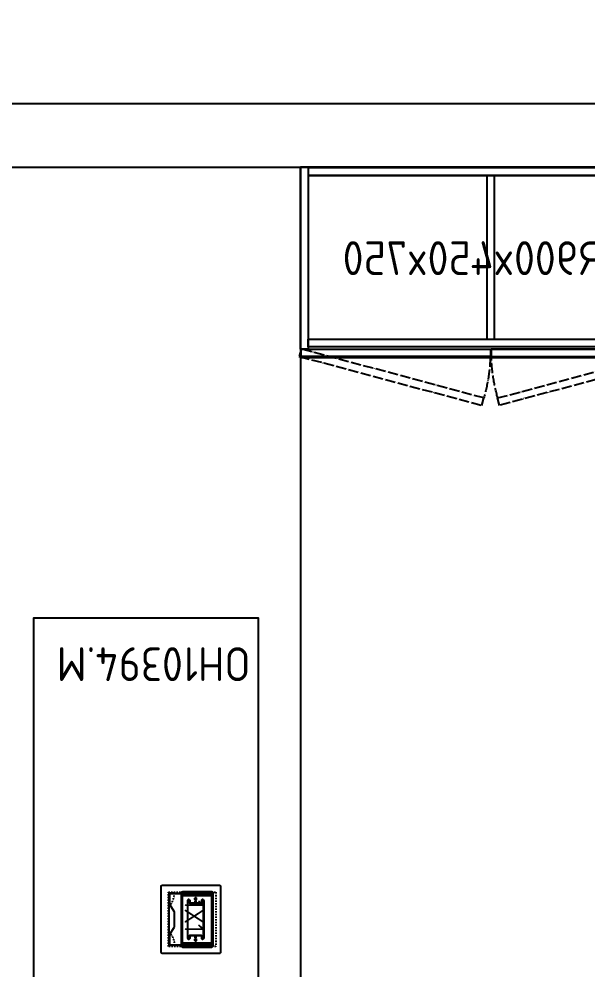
# Model space of a CAD drawing. Header units: millimetres. Extents: x 151130 to 215929, y 2134 to 34533.
# Drawn here: x 163315 to 164660, y 32286 to 34533 of the extents above; entities that cross this region are included whole.
import ezdxf

# ---------------------------------------------------------------- set-up
doc = ezdxf.new("R2010")
doc.units = ezdxf.units.MM
doc.linetypes.add('ACAD_ISO04W100', pattern=[30, 24, -3, 0, -3])
doc.linetypes.add('Dashed', pattern=[21.166667, 10.583333, -10.583333])
for name, color, linetype in [('borde', 1, 'Continuous'), ('caja doble', 7, 'Continuous'), ('Cuadrícula', 2, 'Continuous'), ('MUEBLES', 8, 'Continuous'), ('OH!-Furniture', 7, 'Continuous'), ('OH!-Win', 150, 'Continuous'), ('tapa caja elect doble', 7, 'Continuous')]:
    doc.layers.add(name, color=color, linetype=linetype)
doc.styles.get("Standard").update_dxf_attribs({"font": 'isocp2.shx'})

# ---------------------------------------------------------------- blocks, each defined once
blk = doc.blocks.new('MODULO 1X1')
at = {"color": 3}
blk.add_lwpolyline([(2103.3, 883.7, -0.414214), (2106.3, 880.7), (2106.3, 746.7, -0.414214), (2103.3, 743.7), (1947.3, 743.7, -0.41421), (1944.3, 746.7), (1944.3, 880.7, -0.414217), (1947.3, 883.7)], format="xyb", close=True, dxfattribs=at)
at = {"color": 8, "linetype": 'Dashed', "ltscale": 0.3}
blk.add_lwpolyline([(1961.3, 872.7), (2089.3, 872.7), (2089.3, 760.7), (1961.3, 760.7)], close=True, dxfattribs=at)
at = {"color": 3}
blk.add_lwpolyline([(1963.3, 865.7), (2087.3, 865.7), (2087.3, 762.7), (1963.3, 762.7)], close=True, dxfattribs=at)
at = {"color": 1}
blk.add_lwpolyline([(2086.3, 862.7), (2086.3, 862.7), (2086.3, 764.7, -0.414218), (2085.3, 763.7), (2070.9, 763.7, -0.015464), (2060.3, 764.1), (2044.3, 774.4, 0.144571), (2043.2, 774.7), (2043.2, 774.7), (2007.4, 774.7, 0.144571), (2006.3, 774.4), (1990.3, 764.1, -0.144571), (1989.2, 763.7), (1965.3, 763.7, -0.414218), (1964.3, 764.7), (1964.3, 862.7)], format="xyb", close=True, dxfattribs=at)
at = {"color": 8, "linetype": 'Dashed', "ltscale": 0.3}
for points in [[(1963.3, 774.2), (1963.3, 762.7), (1994.8, 762.7, 0.192157)], [(2087.3, 775.2), (2087.3, 762.7), (2055.8, 762.7, -0.216272)]]:
    blk.add_lwpolyline(points, format="xyb", close=True, dxfattribs=at)
at = {"layer": 'caja doble', "color": 8, "flags": 128}
for points in [[(1960.9, 865.7), (1960.9, 865.6), (1960.9, 865.4)], [(2089.7, 792.5), (2089.7, 792.8), (2089.7, 793.1), (2089.7, 793.4), (1960.9, 793.4), (1960.9, 865.4), (1960.9, 865.6), (1960.9, 865.7), (1960.9, 865.7), (2089.7, 865.7)], [(2089.7, 865.4), (1960.9, 865.4), (1960.9, 793.4), (1960.9, 793.1), (1960.9, 792.8), (1960.9, 792.5), (2089.7, 792.5)], [(2089.7, 864.7), (1960.9, 864.7)], [(1960.9, 792.7), (2089.7, 792.7), (2089.7, 864.7), (1960.9, 864.7), (2089.7, 864.7), (2089.7, 864.7)], [(1960.9, 792.7), (1960.9, 864.7)]]:
    blk.add_lwpolyline(points, dxfattribs=at)
for points in [[(2089.7, 865.6), (1960.9, 865.6)], [(2089.7, 792.5), (1960.9, 792.5), (1960.9, 792.8), (1960.9, 793.1), (1960.9, 793.4), (2089.7, 793.4), (2089.7, 865.4), (1960.9, 865.4), (2089.7, 865.4), (2089.7, 793.4), (2089.7, 793.1), (2089.7, 792.8)], [(1960.9, 864.7), (2089.7, 864.7)], [(1960.9, 864.7), (1960.9, 864.7)], [(1960.9, 792.7), (1960.9, 864.7), (2089.7, 864.7), (2089.7, 792.7)], [(2089.7, 865.4), (2089.7, 865.6), (2089.7, 865.7), (2089.7, 865.7), (2089.7, 865.7), (2089.7, 865.6), (2089.7, 865.4)], [(1982.1, 806.4), (1981.6, 806.4), (1981.1, 806.5), (1980.6, 806.6), (1980.2, 806.8), (1979.8, 807), (1979.4, 807.3), (1979.2, 807.6), (1978.9, 807.9), (1978.7, 808.2), (1978.6, 808.6), (1978.6, 808.9), (1978.6, 809.3), (1978.7, 809.6), (1978.9, 810), (1979.2, 810.3), (1979.4, 810.6), (1979.8, 810.8), (1980.2, 811), (1980.6, 811.2), (1981.1, 811.3), (1981.6, 811.4), (1982.1, 811.5), (1987.3, 811.5), (1987.3, 839.1), (1982.1, 839.2), (1981.6, 839.2), (1981.1, 839.3), (1980.6, 839.4), (1980.2, 839.6), (1979.8, 839.8), (1979.4, 840.1), (1979.2, 840.3), (1978.9, 840.7), (1978.7, 841), (1978.6, 841.3), (1978.6, 841.7), (1978.6, 842.1), (1978.7, 842.4), (1978.9, 842.7), (1979.2, 843.1), (1979.4, 843.3), (1979.8, 843.6), (1980.2, 843.8), (1980.6, 844), (1981.1, 844.1), (1981.6, 844.2), (1982.1, 844.2), (2068.5, 844.2), (2069, 844.2), (2069.5, 844.1), (2070, 844), (2070.4, 843.8), (2070.8, 843.6), (2071.2, 843.3), (2071.5, 843.1), (2071.7, 842.7), (2071.9, 842.4), (2072, 842.1), (2072, 841.7), (2072, 841.3), (2071.9, 841), (2071.7, 840.7), (2071.5, 840.3), (2071.2, 840.1), (2070.8, 839.8), (2070.4, 839.6), (2070, 839.4), (2069.5, 839.3), (2069, 839.2), (2068.5, 839.2), (2063.3, 839.1), (2063.3, 811.5), (2068.5, 811.5), (2069, 811.5), (2069.5, 811.4), (2070, 811.3), (2070.4, 811.1), (2070.8, 810.9), (2071.2, 810.6), (2071.5, 810.3), (2071.7, 810), (2071.9, 809.7), (2072, 809.3), (2072, 809), (2072, 808.6), (2071.9, 808.3), (2071.7, 807.9), (2071.5, 807.6), (2071.2, 807.3), (2070.8, 807.1), (2070.4, 806.8), (2070, 806.7), (2069.5, 806.5), (2069, 806.4), (2068.5, 806.4)], [(2068.5, 806.4), (1982.1, 806.4), (1981.6, 806.4), (1981.1, 806.5), (1980.6, 806.6), (1980.2, 806.8), (1979.8, 807), (1979.4, 807.3), (1979.2, 807.6), (1978.9, 807.9), (1978.7, 808.2), (1978.6, 808.6), (1978.6, 808.9), (1978.6, 809.3), (1978.7, 809.6), (1978.9, 810), (1979.2, 810.3), (1979.4, 810.6), (1979.8, 810.8), (1980.2, 811), (1980.6, 811.2), (1981.1, 811.3), (1981.6, 811.4), (1982.1, 811.5), (1987.3, 811.5), (1987.3, 839.1), (1982.1, 839.2), (1981.6, 839.2), (1981.1, 839.3), (1980.6, 839.4), (1980.2, 839.6), (1979.8, 839.8), (1979.4, 840.1), (1979.2, 840.3), (1978.9, 840.7), (1978.7, 841), (1978.6, 841.3), (1978.6, 841.7), (1978.6, 842.1), (1978.7, 842.4), (1978.9, 842.7), (1979.2, 843.1), (1979.4, 843.3), (1979.8, 843.6), (1980.2, 843.8), (1980.6, 844), (1981.1, 844.1), (1981.6, 844.2), (1982.1, 844.2), (2068.5, 844.2), (2069, 844.2), (2069.5, 844.1), (2070, 844), (2070.4, 843.8), (2070.8, 843.6), (2071.2, 843.3), (2071.5, 843.1), (2071.7, 842.7), (2071.9, 842.4), (2072, 842.1), (2072, 841.7), (2072, 841.3), (2071.9, 841), (2071.7, 840.7), (2071.5, 840.3), (2071.2, 840.1), (2070.8, 839.8), (2070.4, 839.6), (2070, 839.4), (2069.5, 839.3), (2069, 839.2), (2068.5, 839.2), (2063.3, 839.1), (2063.3, 811.5), (2068.5, 811.5), (2069, 811.5), (2069.5, 811.4), (2070, 811.3), (2070.4, 811.1), (2070.8, 810.9), (2071.2, 810.6), (2071.5, 810.3), (2071.7, 810), (2071.9, 809.7), (2072, 809.3), (2072, 809), (2072, 808.6), (2071.9, 808.3), (2071.7, 807.9), (2071.5, 807.6), (2071.2, 807.3), (2070.8, 807.1), (2070.4, 806.8), (2070, 806.7), (2069.5, 806.5), (2069, 806.4)], [(2068.5, 838.5), (2069, 838.5), (2069.5, 838.6), (2070, 838.7), (2070.4, 838.9), (2070.8, 839.1), (2071.2, 839.4), (2071.5, 839.6), (2071.7, 840), (2071.9, 840.3), (2072, 840.6), (2072, 841), (2072, 841.4), (2071.9, 841.7), (2071.7, 842), (2071.5, 842.3), (2071.2, 842.6), (2070.8, 842.9), (2070.4, 843.1), (2070, 843.3), (2069.5, 843.4), (2069, 843.5), (2068.5, 843.5), (1982.1, 843.5), (1981.6, 843.5), (1981.1, 843.4), (1980.6, 843.3), (1980.2, 843.1), (1979.8, 842.9), (1979.4, 842.6), (1979.2, 842.3), (1978.9, 842), (1978.7, 841.7), (1978.6, 841.4), (1978.6, 841), (1978.6, 840.6), (1978.7, 840.3), (1978.9, 840), (1979.2, 839.6), (1979.4, 839.4), (1979.8, 839.1), (1980.2, 838.9), (1980.6, 838.7), (1981.1, 838.6), (1981.6, 838.5), (1982.1, 838.5), (1987.3, 838.4), (1987.3, 810.8), (1982.1, 810.7), (1981.6, 810.7), (1981.1, 810.6), (1980.6, 810.5), (1980.2, 810.3), (1979.8, 810.1), (1979.4, 809.8), (1979.2, 809.6), (1978.9, 809.2), (1978.7, 808.9), (1978.6, 808.6), (1978.6, 808.2), (1978.6, 807.9), (1978.7, 807.5), (1978.9, 807.2), (1979.2, 806.9), (1979.4, 806.6), (1979.8, 806.3), (1980.2, 806.1), (1980.6, 805.9), (1981.1, 805.8), (1981.6, 805.7), (1982.1, 805.7), (2068.5, 805.7), (2069, 805.7), (2069.5, 805.8), (2070, 806), (2070.4, 806.1), (2070.8, 806.4), (2071.2, 806.6), (2071.5, 806.9), (2071.7, 807.2), (2071.9, 807.5), (2072, 807.9), (2072, 808.3), (2072, 808.6), (2071.9, 809), (2071.7, 809.3), (2071.5, 809.6), (2071.2, 809.9), (2070.8, 810.2), (2070.4, 810.4), (2070, 810.6), (2069.5, 810.7), (2069, 810.8), (2068.5, 810.8), (2063.3, 810.8), (2063.3, 838.4)], [(2068.5, 810.8), (2063.3, 810.8), (2063.3, 838.4), (2068.5, 838.5), (2069, 838.5), (2069.5, 838.6), (2070, 838.7), (2070.4, 838.9), (2070.8, 839.1), (2071.2, 839.4), (2071.5, 839.6), (2071.7, 840), (2071.9, 840.3), (2072, 840.6), (2072, 841), (2072, 841.4), (2071.9, 841.7), (2071.7, 842), (2071.5, 842.3), (2071.2, 842.6), (2070.8, 842.9), (2070.4, 843.1), (2070, 843.3), (2069.5, 843.4), (2069, 843.5), (2068.5, 843.5), (1982.1, 843.5), (1981.6, 843.5), (1981.1, 843.4), (1980.6, 843.3), (1980.2, 843.1), (1979.8, 842.9), (1979.4, 842.6), (1979.2, 842.3), (1978.9, 842), (1978.7, 841.7), (1978.6, 841.4), (1978.6, 841), (1978.6, 840.6), (1978.7, 840.3), (1978.9, 840), (1979.2, 839.6), (1979.4, 839.4), (1979.8, 839.1), (1980.2, 838.9), (1980.6, 838.7), (1981.1, 838.6), (1981.6, 838.5), (1982.1, 838.5), (1987.3, 838.4), (1987.3, 810.8), (1982.1, 810.7), (1981.6, 810.7), (1981.1, 810.6), (1980.6, 810.5), (1980.2, 810.3), (1979.8, 810.1), (1979.4, 809.8), (1979.2, 809.6), (1978.9, 809.2), (1978.7, 808.9), (1978.6, 808.6), (1978.6, 808.2), (1978.6, 807.9), (1978.7, 807.5), (1978.9, 807.2), (1979.2, 806.9), (1979.4, 806.6), (1979.8, 806.3), (1980.2, 806.1), (1980.6, 805.9), (1981.1, 805.8), (1981.6, 805.7), (1982.1, 805.7), (2068.5, 805.7), (2069, 805.7), (2069.5, 805.8), (2070, 806), (2070.4, 806.1), (2070.8, 806.4), (2071.2, 806.6), (2071.5, 806.9), (2071.7, 807.2), (2071.9, 807.5), (2072, 807.9), (2072, 808.3), (2072, 808.6), (2071.9, 809), (2071.7, 809.3), (2071.5, 809.6), (2071.2, 809.9), (2070.8, 810.2), (2070.4, 810.4), (2070, 810.6), (2069.5, 810.7), (2069, 810.8)], [(1978.6, 841.7), (1978.6, 841)], [(1979.6, 843.5), (1979.6, 842.8)], [(1979.6, 839.9), (1979.6, 839.2)], [(1982.1, 844.2), (1982.1, 843.5)], [(1982.1, 839.2), (1982.1, 838.5)], [(1987.3, 839.1), (1987.3, 838.4)], [(2063.3, 839.1), (2063.3, 838.4)], [(2068.5, 844.2), (2068.5, 843.5)], [(2068.5, 839.2), (2068.5, 838.5)], [(2071, 843.5), (2071, 842.8)], [(2071, 839.9), (2071, 839.2)], [(2072, 841.7), (2072, 841)], [(1974.4, 825.3), (1974.4, 825), (1974.5, 824.7), (1974.7, 824.4), (1974.9, 824.2), (1975.2, 824), (1975.6, 823.8), (1976, 823.7), (1976.4, 823.6), (1976.8, 823.5), (1977.3, 823.6), (1977.7, 823.7), (1978.1, 823.8), (1978.5, 824), (1978.8, 824.2), (1979, 824.4), (1979.2, 824.7), (1979.3, 825), (1979.3, 825.3), (1979.3, 825.6), (1979.2, 825.9), (1979, 826.2), (1978.8, 826.4), (1978.5, 826.7), (1978.1, 826.8), (1977.7, 827), (1977.3, 827.1), (1976.8, 827.1), (1976.4, 827.1), (1976, 827), (1975.6, 826.8), (1975.2, 826.7), (1974.9, 826.4), (1974.7, 826.2), (1974.5, 825.9), (1974.4, 825.6), (1974.4, 825.3)], [(1979.3, 825.3), (1979.3, 825.6), (1979.2, 825.9), (1979, 826.2), (1978.8, 826.4), (1978.5, 826.7), (1978.1, 826.8), (1977.7, 827), (1977.3, 827.1), (1976.8, 827.1), (1976.4, 827.1), (1976, 827), (1975.6, 826.8), (1975.2, 826.7), (1974.9, 826.4), (1974.7, 826.2), (1974.5, 825.9), (1974.4, 825.6), (1974.4, 825.3), (1974.4, 825), (1974.5, 824.7), (1974.7, 824.4), (1974.9, 824.2), (1975.2, 824), (1975.6, 823.8), (1976, 823.7), (1976.4, 823.6), (1976.8, 823.5), (1977.3, 823.6), (1977.7, 823.7), (1978.1, 823.8), (1978.5, 824), (1978.8, 824.2), (1979, 824.4), (1979.2, 824.7), (1979.3, 825), (1979.3, 825.3)], [(1974.4, 824.6), (1974.4, 824.9), (1974.5, 825.2), (1974.7, 825.5), (1974.9, 825.7), (1975.2, 826), (1975.6, 826.1), (1976, 826.3), (1976.4, 826.3), (1976.8, 826.4), (1977.3, 826.3), (1977.7, 826.3), (1978.1, 826.1), (1978.5, 826), (1978.8, 825.7), (1979, 825.5), (1979.2, 825.2), (1979.3, 824.9), (1979.3, 824.6), (1979.3, 824.3), (1979.2, 824), (1979, 823.7), (1978.8, 823.5), (1978.5, 823.2), (1978.1, 823.1), (1977.7, 822.9), (1977.3, 822.9), (1976.8, 822.8), (1976.4, 822.9), (1976, 822.9), (1975.6, 823.1), (1975.2, 823.2), (1974.9, 823.5), (1974.7, 823.7), (1974.5, 824), (1974.4, 824.3), (1974.4, 824.6)], [(1979.3, 824.6), (1979.3, 824.3), (1979.2, 824), (1979, 823.7), (1978.8, 823.5), (1978.5, 823.2), (1978.1, 823.1), (1977.7, 822.9), (1977.3, 822.9), (1976.8, 822.8), (1976.4, 822.9), (1976, 822.9), (1975.6, 823.1), (1975.2, 823.2), (1974.9, 823.5), (1974.7, 823.7), (1974.5, 824), (1974.4, 824.3), (1974.4, 824.6), (1974.4, 824.9), (1974.5, 825.2), (1974.7, 825.5), (1974.9, 825.7), (1975.2, 826), (1975.6, 826.1), (1976, 826.3), (1976.4, 826.3), (1976.8, 826.4), (1977.3, 826.3), (1977.7, 826.3), (1978.1, 826.1), (1978.5, 826), (1978.8, 825.7), (1979, 825.5), (1979.2, 825.2), (1979.3, 824.9), (1979.3, 824.6)], [(1974.4, 825.3), (1974.4, 824.6)], [(1976.8, 827.1), (1976.8, 826.4)], [(1976.8, 823.5), (1976.8, 822.8)], [(1979.3, 825.3), (1979.3, 824.6)], [(1979.6, 810.7), (1979.6, 810)], [(1981.9, 825.3), (1981.9, 825.1), (1982, 824.9), (1982.2, 824.6), (1982.4, 824.5), (1982.7, 824.4), (1983, 824.3), (1983.3, 824.3), (1983.7, 824.3), (1984, 824.4), (1984.3, 824.5), (1984.5, 824.6), (1984.7, 824.9), (1984.8, 825.1), (1984.8, 825.3), (1984.8, 825.5), (1984.7, 825.8), (1984.5, 826), (1984.3, 826.1), (1984, 826.3), (1983.7, 826.3), (1983.3, 826.4), (1983, 826.3), (1982.7, 826.3), (1982.4, 826.1), (1982.2, 826), (1982, 825.8), (1981.9, 825.5), (1981.9, 825.3)], [(1984.8, 825.3), (1984.8, 825.5), (1984.7, 825.8), (1984.5, 826), (1984.3, 826.1), (1984, 826.3), (1983.7, 826.3), (1983.3, 826.4), (1983, 826.3), (1982.7, 826.3), (1982.4, 826.1), (1982.2, 826), (1982, 825.8), (1981.9, 825.5), (1981.9, 825.3), (1981.9, 825.1), (1982, 824.9), (1982.2, 824.6), (1982.4, 824.5), (1982.7, 824.4), (1983, 824.3), (1983.3, 824.3), (1983.7, 824.3), (1984, 824.4), (1984.3, 824.5), (1984.5, 824.6), (1984.7, 824.9), (1984.8, 825.1), (1984.8, 825.3)], [(1981.9, 824.6), (1981.9, 824.8), (1982, 825.1), (1982.2, 825.3), (1982.4, 825.4), (1982.7, 825.6), (1983, 825.6), (1983.3, 825.7), (1983.7, 825.6), (1984, 825.6), (1984.3, 825.4), (1984.5, 825.3), (1984.7, 825.1), (1984.8, 824.8), (1984.8, 824.6), (1984.8, 824.4), (1984.7, 824.1), (1984.5, 823.9), (1984.3, 823.8), (1984, 823.7), (1983.7, 823.6), (1983.3, 823.5), (1983, 823.6), (1982.7, 823.7), (1982.4, 823.8), (1982.2, 823.9), (1982, 824.1), (1981.9, 824.4), (1981.9, 824.6)], [(1984.8, 824.6), (1984.8, 824.4), (1984.7, 824.1), (1984.5, 823.9), (1984.3, 823.8), (1984, 823.7), (1983.7, 823.6), (1983.3, 823.5), (1983, 823.6), (1982.7, 823.7), (1982.4, 823.8), (1982.2, 823.9), (1982, 824.1), (1981.9, 824.4), (1981.9, 824.6), (1981.9, 824.8), (1982, 825.1), (1982.2, 825.3), (1982.4, 825.4), (1982.7, 825.6), (1983, 825.6), (1983.3, 825.7), (1983.7, 825.6), (1984, 825.6), (1984.3, 825.4), (1984.5, 825.3), (1984.7, 825.1), (1984.8, 824.8), (1984.8, 824.6)], [(1981.9, 825.3), (1981.9, 824.6)], [(1982.1, 811.5), (1982.1, 810.7)], [(1983.3, 826.4), (1983.3, 825.7)], [(1983.3, 824.3), (1983.3, 823.5)], [(1984.8, 825.3), (1984.8, 824.6)], [(1987.3, 811.5), (1987.3, 810.8)], [(2063.3, 811.5), (2063.3, 810.8)], [(2065.8, 825.3), (2065.8, 825.1), (2065.9, 824.9), (2066.1, 824.6), (2066.4, 824.5), (2066.6, 824.4), (2066.9, 824.3), (2067.3, 824.3), (2067.6, 824.3), (2067.9, 824.4), (2068.2, 824.5), (2068.5, 824.6), (2068.6, 824.9), (2068.7, 825.1), (2068.8, 825.3), (2068.7, 825.5), (2068.6, 825.8), (2068.5, 826), (2068.2, 826.1), (2067.9, 826.3), (2067.6, 826.3), (2067.3, 826.4), (2066.9, 826.3), (2066.6, 826.3), (2066.4, 826.1), (2066.1, 826), (2065.9, 825.8), (2065.8, 825.5), (2065.8, 825.3)], [(2068.8, 825.3), (2068.7, 825.5), (2068.6, 825.8), (2068.5, 826), (2068.2, 826.1), (2067.9, 826.3), (2067.6, 826.3), (2067.3, 826.4), (2066.9, 826.3), (2066.6, 826.3), (2066.4, 826.1), (2066.1, 826), (2065.9, 825.8), (2065.8, 825.5), (2065.8, 825.3), (2065.8, 825.1), (2065.9, 824.9), (2066.1, 824.6), (2066.4, 824.5), (2066.6, 824.4), (2066.9, 824.3), (2067.3, 824.3), (2067.6, 824.3), (2067.9, 824.4), (2068.2, 824.5), (2068.5, 824.6), (2068.6, 824.9), (2068.7, 825.1), (2068.8, 825.3)], [(2065.8, 824.6), (2065.8, 824.8), (2065.9, 825.1), (2066.1, 825.3), (2066.4, 825.4), (2066.6, 825.6), (2066.9, 825.6), (2067.3, 825.7), (2067.6, 825.6), (2067.9, 825.6), (2068.2, 825.4), (2068.5, 825.3), (2068.6, 825.1), (2068.7, 824.8), (2068.8, 824.6), (2068.7, 824.4), (2068.6, 824.1), (2068.5, 823.9), (2068.2, 823.8), (2067.9, 823.7), (2067.6, 823.6), (2067.3, 823.5), (2066.9, 823.6), (2066.6, 823.7), (2066.4, 823.8), (2066.1, 823.9), (2065.9, 824.1), (2065.8, 824.4), (2065.8, 824.6)], [(2068.8, 824.6), (2068.7, 824.4), (2068.6, 824.1), (2068.5, 823.9), (2068.2, 823.8), (2067.9, 823.7), (2067.6, 823.6), (2067.3, 823.5), (2066.9, 823.6), (2066.6, 823.7), (2066.4, 823.8), (2066.1, 823.9), (2065.9, 824.1), (2065.8, 824.4), (2065.8, 824.6), (2065.8, 824.8), (2065.9, 825.1), (2066.1, 825.3), (2066.4, 825.4), (2066.6, 825.6), (2066.9, 825.6), (2067.3, 825.7), (2067.6, 825.6), (2067.9, 825.6), (2068.2, 825.4), (2068.5, 825.3), (2068.6, 825.1), (2068.7, 824.8), (2068.8, 824.6)], [(2065.8, 825.3), (2065.8, 824.6)], [(2067.3, 826.4), (2067.3, 825.7)], [(2067.3, 824.3), (2067.3, 823.5)], [(2068.5, 811.5), (2068.5, 810.8)], [(2068.8, 825.3), (2068.8, 824.6)], [(2071, 810.7), (2071, 810)], [(2071.3, 825.3), (2071.3, 825), (2071.4, 824.7), (2071.6, 824.4), (2071.9, 824.2), (2072.2, 824), (2072.5, 823.8), (2072.9, 823.7), (2073.3, 823.6), (2073.8, 823.5), (2074.2, 823.6), (2074.6, 823.7), (2075, 823.8), (2075.4, 824), (2075.7, 824.2), (2075.9, 824.4), (2076.1, 824.7), (2076.2, 825), (2076.3, 825.3), (2076.2, 825.6), (2076.1, 825.9), (2075.9, 826.2), (2075.7, 826.4), (2075.4, 826.7), (2075, 826.8), (2074.6, 827), (2074.2, 827.1), (2073.8, 827.1), (2073.3, 827.1), (2072.9, 827), (2072.5, 826.8), (2072.2, 826.7), (2071.9, 826.4), (2071.6, 826.2), (2071.4, 825.9), (2071.3, 825.6), (2071.3, 825.3)], [(2076.3, 825.3), (2076.2, 825.6), (2076.1, 825.9), (2075.9, 826.2), (2075.7, 826.4), (2075.4, 826.7), (2075, 826.8), (2074.6, 827), (2074.2, 827.1), (2073.8, 827.1), (2073.3, 827.1), (2072.9, 827), (2072.5, 826.8), (2072.2, 826.7), (2071.9, 826.4), (2071.6, 826.2), (2071.4, 825.9), (2071.3, 825.6), (2071.3, 825.3), (2071.3, 825), (2071.4, 824.7), (2071.6, 824.4), (2071.9, 824.2), (2072.2, 824), (2072.5, 823.8), (2072.9, 823.7), (2073.3, 823.6), (2073.8, 823.5), (2074.2, 823.6), (2074.6, 823.7), (2075, 823.8), (2075.4, 824), (2075.7, 824.2), (2075.9, 824.4), (2076.1, 824.7), (2076.2, 825), (2076.3, 825.3)], [(2071.3, 824.6), (2071.3, 824.9), (2071.4, 825.2), (2071.6, 825.5), (2071.9, 825.7), (2072.2, 826), (2072.5, 826.1), (2072.9, 826.3), (2073.3, 826.3), (2073.8, 826.4), (2074.2, 826.3), (2074.6, 826.3), (2075, 826.1), (2075.4, 826), (2075.7, 825.7), (2075.9, 825.5), (2076.1, 825.2), (2076.2, 824.9), (2076.3, 824.6), (2076.2, 824.3), (2076.1, 824), (2075.9, 823.7), (2075.7, 823.5), (2075.4, 823.2), (2075, 823.1), (2074.6, 822.9), (2074.2, 822.9), (2073.8, 822.8), (2073.3, 822.9), (2072.9, 822.9), (2072.5, 823.1), (2072.2, 823.2), (2071.9, 823.5), (2071.6, 823.7), (2071.4, 824), (2071.3, 824.3), (2071.3, 824.6)], [(2076.3, 824.6), (2076.2, 824.3), (2076.1, 824), (2075.9, 823.7), (2075.7, 823.5), (2075.4, 823.2), (2075, 823.1), (2074.6, 822.9), (2074.2, 822.9), (2073.8, 822.8), (2073.3, 822.9), (2072.9, 822.9), (2072.5, 823.1), (2072.2, 823.2), (2071.9, 823.5), (2071.6, 823.7), (2071.4, 824), (2071.3, 824.3), (2071.3, 824.6), (2071.3, 824.9), (2071.4, 825.2), (2071.6, 825.5), (2071.9, 825.7), (2072.2, 826), (2072.5, 826.1), (2072.9, 826.3), (2073.3, 826.3), (2073.8, 826.4), (2074.2, 826.3), (2074.6, 826.3), (2075, 826.1), (2075.4, 826), (2075.7, 825.7), (2075.9, 825.5), (2076.1, 825.2), (2076.2, 824.9), (2076.3, 824.6)], [(2071.3, 825.3), (2071.3, 824.6)], [(2073.8, 827.1), (2073.8, 826.4)], [(2073.8, 823.5), (2073.8, 822.8)], [(2076.3, 825.3), (2076.3, 824.6)], [(1960.9, 793.4), (2089.7, 793.4)], [(1960.9, 793.2), (2089.7, 793.2)], [(1960.9, 793), (2089.7, 793)], [(1960.9, 792.8), (2089.7, 792.8)], [(1960.9, 792.7), (2089.7, 792.7)], [(1960.9, 792.7), (2089.7, 792.7)], [(1960.9, 792.5), (1960.9, 792.7)], [(1960.9, 792.6), (2089.7, 792.6)], [(1960.9, 792.6), (2089.7, 792.6)], [(2089.7, 791.3), (2089.7, 791.3), (2089.7, 791.4), (2089.7, 791.6), (2089.7, 791.9), (2089.7, 792.2), (2089.7, 792.5), (1960.9, 792.5), (1960.9, 792.2), (1960.9, 791.9), (1960.9, 791.6), (1960.9, 791.4), (1960.9, 791.3), (1960.9, 791.3)], [(2089.7, 792.5), (2089.7, 792.2), (2089.7, 791.9), (2089.7, 791.6), (2089.7, 791.4), (2089.7, 791.3), (2089.7, 791.3), (1960.9, 791.3), (2089.7, 791.3), (2089.7, 792.3), (1960.9, 792.3), (1960.9, 791.3), (1960.9, 791.3), (1960.9, 791.4), (1960.9, 791.6), (1960.9, 791.9), (1960.9, 792.2), (1960.9, 792.5)], [(2089.7, 792.5), (2089.7, 792.4), (2089.7, 792.3), (2089.7, 792.3), (1960.9, 792.3), (1960.9, 792.3), (1960.9, 792.4), (1960.9, 792.5)], [(1960.9, 792.3), (2089.7, 792.3), (2089.7, 792.3), (2089.7, 792.4), (2089.7, 792.5), (1960.9, 792.5), (1960.9, 792.4), (1960.9, 792.3)], [(1960.9, 792.3), (2089.7, 792.3)], [(2089.7, 792.3), (2089.7, 791.3), (1960.9, 791.3), (1960.9, 792.3)], [(1960.9, 791.6), (2089.7, 791.6)], [(1978.6, 808.9), (1978.6, 808.2)], [(1979.6, 807.2), (1979.6, 806.4)], [(1982.1, 806.4), (1982.1, 805.7)], [(2068.5, 806.4), (2068.5, 805.7)], [(2071, 807.2), (2071, 806.5)], [(2072, 809), (2072, 808.3)], [(2089.7, 792.7), (2089.7, 792.5)]]:
    blk.add_lwpolyline(points, close=True, dxfattribs=at)
at = {"layer": 'tapa caja elect doble', "color": 8, "flags": 128}
for points in [[(1961.1, 864), (1960.8, 863.9), (1960.6, 863.9), (1960.4, 863.8), (1960.2, 863.7), (1960, 863.6), (1959.9, 863.4), (1959.8, 863.2), (1959.8, 863.1), (1959.8, 863.2), (1959.9, 863.4), (1960, 863.6), (1960.2, 863.7), (1960.4, 863.8), (1960.6, 863.9), (1960.8, 863.9)], [(1959.8, 863.1), (1959.8, 793.8)], [(1960.2, 863.7), (1960.2, 794.4)], [(1961.1, 863.3), (1961.1, 793.9), (1968.8, 793.9), (1968.8, 863.3), (1968.8, 864), (1968.8, 794.6), (1968.8, 793.9), (1961.1, 793.9), (1961, 793.9), (1960.9, 793.9), (1960.8, 793.8), (1960.8, 793.8), (1960.8, 793.8), (1960.9, 793.9), (1961, 793.9), (1961.1, 793.9)], [(1961.1, 863.3), (1961, 863.2), (1960.9, 863.2), (1960.8, 863.1), (1960.8, 863.1), (1960.8, 863.1), (1960.9, 863.2), (1961, 863.2)], [(1960.9, 863.2), (1960.9, 793.9)], [(1961.1, 864), (1968.8, 864)], [(1968.8, 794.6), (1961.1, 794.6), (1961.1, 864), (1961.1, 794.6)], [(1968.8, 863.3), (1961.1, 863.3)], [(1968.8, 794.6), (1968.8, 864), (1968.8, 863.3), (1968.8, 793.9), (1968.8, 794.6)], [(2081.8, 794.6), (2081.8, 864), (2081.8, 863.3), (2081.8, 793.9), (2081.8, 794.6)], [(2081.8, 794.6), (2081.8, 864), (2089.6, 864), (2089.6, 794.6)], [(2089.8, 863.2), (2089.8, 793.9)], [(2089.8, 863.1), (2089.8, 793.8), (2089.8, 863.1)], [(2090.5, 863.7), (2090.5, 794.4)], [(2090.8, 793.8), (2090.8, 863.1), (2090.8, 793.8)], [(1959.8, 812.5), (1960.8, 812.5)], [(1960.8, 802.5), (1960.8, 802.5), (1960.8, 802.6), (1960.8, 802.7), (1960.8, 802.9), (1960.8, 803.1), (1960.8, 803.4), (1960.8, 803.7), (1960.8, 804.1), (1960.8, 804.5), (1960.8, 805), (1960.8, 805.4), (1960.8, 806), (1960.8, 806.5), (1960.8, 807.1), (1960.8, 807.7), (1960.8, 808.4), (1960.8, 809), (1960.8, 809.7), (1960.8, 810.4), (1960.8, 811.1), (1960.8, 811.8), (1960.8, 812.5), (1960.8, 813.2), (1960.8, 813.9), (1960.8, 814.6), (1960.8, 815.3), (1960.8, 816), (1960.8, 816.7), (1960.8, 817.3), (1960.8, 817.9), (1960.8, 818.5), (1960.8, 819.1), (1960.8, 819.6), (1960.8, 820.1), (1960.8, 820.5), (1960.8, 820.9), (1960.8, 821.3), (1960.8, 821.6), (1960.8, 821.9), (1960.8, 822.1), (1960.8, 822.3), (1960.8, 822.4), (1960.8, 822.5), (1960.8, 822.5), (1960.8, 822.5), (1960.8, 822.4), (1960.8, 822.3), (1960.8, 822.1), (1960.8, 821.9), (1960.8, 821.6), (1960.8, 821.3), (1960.8, 820.9), (1960.8, 820.5), (1960.8, 820.1), (1960.8, 819.6), (1960.8, 819.1), (1960.8, 818.5), (1960.8, 817.9), (1960.8, 817.3), (1960.8, 816.7), (1960.8, 816), (1960.8, 815.3), (1960.8, 814.6), (1960.8, 813.9), (1960.8, 813.2), (1960.8, 812.5), (1960.8, 811.8), (1960.8, 811.1), (1960.8, 810.4), (1960.8, 809.7), (1960.8, 809), (1960.8, 808.4), (1960.8, 807.7), (1960.8, 807.1), (1960.8, 806.5), (1960.8, 806), (1960.8, 805.4), (1960.8, 805), (1960.8, 804.5), (1960.8, 804.1), (1960.8, 803.7), (1960.8, 803.4), (1960.8, 803.1), (1960.8, 802.9), (1960.8, 802.7), (1960.8, 802.6), (1960.8, 802.5), (1960.8, 802.5)], [(2089.8, 802.5), (2089.8, 802.5), (2089.8, 802.6), (2089.8, 802.7), (2089.8, 802.9), (2089.8, 803.1), (2089.8, 803.4), (2089.8, 803.7), (2089.8, 804.1), (2089.8, 804.5), (2089.8, 805), (2089.8, 805.4), (2089.8, 806), (2089.8, 806.5), (2089.8, 807.1), (2089.8, 807.7), (2089.8, 808.4), (2089.8, 809), (2089.8, 809.7), (2089.8, 810.4), (2089.8, 811.1), (2089.8, 811.8), (2089.8, 812.5), (2089.8, 813.2), (2089.8, 813.9), (2089.8, 814.6), (2089.8, 815.3), (2089.8, 816), (2089.8, 816.7), (2089.8, 817.3), (2089.8, 817.9), (2089.8, 818.5), (2089.8, 819.1), (2089.8, 819.6), (2089.8, 820.1), (2089.8, 820.5), (2089.8, 820.9), (2089.8, 821.3), (2089.8, 821.6), (2089.8, 821.9), (2089.8, 822.1), (2089.8, 822.3), (2089.8, 822.4), (2089.8, 822.5), (2089.8, 822.5), (2089.8, 822.5), (2089.8, 822.4), (2089.8, 822.3), (2089.8, 822.1), (2089.8, 821.9), (2089.8, 821.6), (2089.8, 821.3), (2089.8, 820.9), (2089.8, 820.5), (2089.8, 820.1), (2089.8, 819.6), (2089.8, 819.1), (2089.8, 818.5), (2089.8, 817.9), (2089.8, 817.3), (2089.8, 816.7), (2089.8, 816), (2089.8, 815.3), (2089.8, 814.6), (2089.8, 813.9), (2089.8, 813.2), (2089.8, 812.5), (2089.8, 811.8), (2089.8, 811.1), (2089.8, 810.4), (2089.8, 809.7), (2089.8, 809), (2089.8, 808.4), (2089.8, 807.7), (2089.8, 807.1), (2089.8, 806.5), (2089.8, 806), (2089.8, 805.4), (2089.8, 805), (2089.8, 804.5), (2089.8, 804.1), (2089.8, 803.7), (2089.8, 803.4), (2089.8, 803.1), (2089.8, 802.9), (2089.8, 802.7), (2089.8, 802.6), (2089.8, 802.5), (2089.8, 802.5)], [(2090.8, 812.5), (2089.8, 812.5)], [(2090.8, 822.5), (2090.8, 822.5), (2090.8, 822.4), (2090.8, 822.3), (2090.8, 822.1), (2090.8, 821.9), (2090.8, 821.6), (2090.8, 821.3), (2090.8, 820.9), (2090.8, 820.5), (2090.8, 820.1), (2090.8, 819.6), (2090.8, 819.1), (2090.8, 818.5), (2090.8, 817.9), (2090.8, 817.3), (2090.8, 816.7), (2090.8, 816), (2090.8, 815.3), (2090.8, 814.6), (2090.8, 813.9), (2090.8, 813.2), (2090.8, 812.5), (2090.8, 811.8), (2090.8, 811.1), (2090.8, 810.4), (2090.8, 809.7), (2090.8, 809), (2090.8, 808.4), (2090.8, 807.7), (2090.8, 807.1), (2090.8, 806.5), (2090.8, 806), (2090.8, 805.4), (2090.8, 805), (2090.8, 804.5), (2090.8, 804.1), (2090.8, 803.7), (2090.8, 803.4), (2090.8, 803.1), (2090.8, 802.9), (2090.8, 802.7), (2090.8, 802.6), (2090.8, 802.5), (2090.8, 802.5), (2090.8, 802.5), (2090.8, 802.6), (2090.8, 802.7), (2090.8, 802.9), (2090.8, 803.1), (2090.8, 803.4), (2090.8, 803.7), (2090.8, 804.1), (2090.8, 804.5), (2090.8, 805), (2090.8, 805.4), (2090.8, 806), (2090.8, 806.5), (2090.8, 807.1), (2090.8, 807.7), (2090.8, 808.4), (2090.8, 809), (2090.8, 809.7), (2090.8, 810.4), (2090.8, 811.1), (2090.8, 811.8), (2090.8, 812.5), (2090.8, 813.2), (2090.8, 813.9), (2090.8, 814.6), (2090.8, 815.3), (2090.8, 816), (2090.8, 816.7), (2090.8, 817.3), (2090.8, 817.9), (2090.8, 818.5), (2090.8, 819.1), (2090.8, 819.6), (2090.8, 820.1), (2090.8, 820.5), (2090.8, 820.9), (2090.8, 821.3), (2090.8, 821.6), (2090.8, 821.9), (2090.8, 822.1), (2090.8, 822.3), (2090.8, 822.4), (2090.8, 822.5), (2090.8, 822.5)], [(1961.1, 794.6), (1960.8, 794.6), (1960.6, 794.6), (1960.4, 794.5), (1960.2, 794.4), (1960, 794.2), (1959.9, 794.1), (1959.8, 793.9), (1959.8, 793.8), (1959.8, 793.9), (1959.9, 794.1), (1960, 794.2), (1960.2, 794.4), (1960.4, 794.5), (1960.6, 794.6), (1960.8, 794.6)], [(1960.8, 793.8), (1959.8, 793.8), (1960.8, 793.8)], [(1960.8, 793.8), (1960.8, 793.8), (1960.8, 793.8), (1960.8, 793.8)], [(1960.8, 793.8), (1960.8, 793.8)], [(2090.8, 793.8), (2090.8, 793.9), (2090.7, 794.1), (2090.6, 794.2), (2090.5, 794.4), (2090.3, 794.5), (2090.1, 794.6), (2089.8, 794.6), (2089.6, 794.6), (2089.8, 794.6), (2090.1, 794.6), (2090.3, 794.5), (2090.5, 794.4), (2090.6, 794.2), (2090.7, 794.1), (2090.8, 793.9)], [(2089.8, 793.8), (2089.8, 793.8), (2089.8, 793.8)], [(2089.8, 793.8), (2090.8, 793.8), (2089.8, 793.8), (2089.8, 793.8), (2089.8, 793.8)]]:
    blk.add_lwpolyline(points, close=True, dxfattribs=at)
for points in [[(1959.8, 863.1), (1960.8, 863.1), (1960.8, 793.8), (1960.8, 863.1)], [(2081.8, 794.6), (2081.8, 793.9), (2089.6, 793.9), (2089.6, 863.3), (2081.8, 863.3), (2081.8, 864), (2089.6, 864), (2089.8, 863.9), (2090.1, 863.9), (2090.3, 863.8), (2090.5, 863.7), (2090.6, 863.6), (2090.7, 863.4), (2090.8, 863.2), (2090.8, 863.1), (2089.8, 863.1), (2089.8, 863.1), (2089.8, 863.2), (2089.7, 863.2), (2089.6, 863.3), (2081.8, 863.3), (2081.8, 793.9), (2089.6, 793.9), (2089.7, 793.9), (2089.8, 793.9), (2089.8, 793.8), (2089.8, 793.8)], [(2090.8, 863.1), (2090.8, 863.2), (2090.7, 863.4), (2090.6, 863.6), (2090.5, 863.7), (2090.3, 863.8), (2090.1, 863.9), (2089.8, 863.9), (2089.6, 864), (2089.6, 794.6), (2081.8, 794.6)], [(2089.8, 863.1), (2089.8, 863.1), (2089.8, 863.2), (2089.7, 863.2), (2089.6, 863.3), (2089.6, 793.9), (2089.7, 793.9), (2089.8, 793.9), (2089.8, 793.8), (2089.8, 793.8)], [(1959.8, 802.5), (1959.8, 802.6), (1959.8, 802.7), (1959.8, 802.9), (1959.8, 803.1), (1959.8, 803.4), (1959.8, 803.7), (1959.8, 804.1), (1959.8, 804.5), (1959.8, 805), (1959.8, 805.4), (1959.8, 806), (1959.8, 806.5), (1959.8, 807.1), (1959.8, 807.7), (1959.8, 808.4), (1959.8, 809), (1959.8, 809.7), (1959.8, 810.4), (1959.8, 811.1), (1959.8, 811.8), (1959.8, 812.5), (1959.8, 813.2), (1959.8, 813.9), (1959.8, 814.6), (1959.8, 815.3), (1959.8, 816), (1959.8, 816.7), (1959.8, 817.3), (1959.8, 817.9), (1959.8, 818.5), (1959.8, 819.1), (1959.8, 819.6), (1959.8, 820.1), (1959.8, 820.5), (1959.8, 820.9), (1959.8, 821.3), (1959.8, 821.6), (1959.8, 821.9), (1959.8, 822.1), (1959.8, 822.3), (1959.8, 822.4), (1959.8, 822.5), (1959.8, 822.5), (1960.8, 822.5)], [(1959.8, 822.5), (1959.8, 822.5), (1959.8, 822.4), (1959.8, 822.3), (1959.8, 822.1), (1959.8, 821.9), (1959.8, 821.6), (1959.8, 821.3), (1959.8, 820.9), (1959.8, 820.5), (1959.8, 820.1), (1959.8, 819.6), (1959.8, 819.1), (1959.8, 818.5), (1959.8, 817.9), (1959.8, 817.3), (1959.8, 816.7), (1959.8, 816), (1959.8, 815.3), (1959.8, 814.6), (1959.8, 813.9), (1959.8, 813.2), (1959.8, 812.5), (1959.8, 811.8), (1959.8, 811.1), (1959.8, 810.4), (1959.8, 809.7), (1959.8, 809), (1959.8, 808.4), (1959.8, 807.7), (1959.8, 807.1), (1959.8, 806.5), (1959.8, 806), (1959.8, 805.4), (1959.8, 805), (1959.8, 804.5), (1959.8, 804.1), (1959.8, 803.7), (1959.8, 803.4), (1959.8, 803.1), (1959.8, 802.9), (1959.8, 802.7), (1959.8, 802.6), (1959.8, 802.5), (1959.8, 802.5), (1960.8, 802.5)], [(2080.3, 822.5), (2081.3, 822.5)], [(2089.8, 802.5), (2090.8, 802.5)]]:
    blk.add_lwpolyline(points, dxfattribs=at)
at = {"insert": (1979.2, 844), "char_height": 45, "attachment_point": 1}
blk.add_mtext_dynamic_manual_height_columns('{\\C1;1X1}', width=124, gutter_width=12.5, heights=[0], dxfattribs=at)
blk = doc.blocks.new('ESC.TIPO')
at = {"layer": 'OH!-Furniture'}
blk.add_lwpolyline([(-1600, -350), (-1070, -350), (-1070, -1550), (-1600, -1550)], close=True, dxfattribs=at)
at = {"layer": 'OH!-Furniture', "rotation": 90}
blk.add_blockref('MODULO 1X1', (-627.3, -2862.7), dxfattribs=at)
at = {"layer": 'OH!-Win', "color": 1, "insert": (-1582, -1400.7), "char_height": 80, "width": 30.993, "attachment_point": 1}
blk.add_mtext('{\\Fisocp2|c0;OH10394.M}', dxfattribs=at)
blk = doc.blocks.new('P.IND.1600x700')
at = {"layer": 'OH!-Furniture', "xscale": -1}
blk.add_blockref('ESC.TIPO', (-1600, 1550), dxfattribs=at)
blk = doc.blocks.new('GAB900x450x750')
for points in [[(0, 0), (18, 0), (18, -430), (0, -430)], [(0, 0), (900, 0), (900, -450), (0, -450)], [(900, 0), (882, 0), (882, -430), (900, -430)], [(882, -2), (882, -20), (18, -20), (18, -2)], [(882, -430), (18, -430), (18, -20), (882, -20)], [(441, -20), (459, -20), (459, -407), (441, -407)], [(882, -425), (882, -407), (18, -407), (18, -425)], [(2, -430), (449, -430), (449, -448), (2, -448)], [(898, -430), (451, -430), (451, -448), (898, -448)], [(898, -430), (451, -430), (451, -448), (898, -448)]]:
    blk.add_lwpolyline(points, close=True)
at = {"color": 8, "linetype": 'ACAD_ISO04W100'}
for points in [[(433.8, -545.7), (2, -430), (-2.7, -447.4), (429.1, -563.1)], [(466.2, -545.7), (898, -430), (902.7, -447.4), (470.9, -563.1)]]:
    blk.add_lwpolyline(points, close=True, dxfattribs=at)
for centre, start, end in [((20, -431.1), 344.5265, 357.7502), ((880, -431.1), 182.2498, 195.4735)]:
    blk.add_arc(centre, 429.3, start, end, dxfattribs=at)
at = {"insert": (61.9, -175.2), "char_height": 80, "attachment_point": 1}
blk.add_mtext_dynamic_manual_height_columns('{\\Fisocp2|c0;\\C1;GBR900x450x750}', width=592.277, gutter_width=1, heights=[0], dxfattribs=at)

msp = doc.modelspace()

# ---------------------------------------------------------------- linework, layer by layer
at = {"layer": 'borde'}
msp.add_line((163254.9, 34333.2), (167654.9, 34333.2), dxfattribs=at)
at = {"layer": 'Cuadrícula'}
msp.add_lwpolyline([(151479.9, 34183.2), (151479.9, 34533.2), (151129.9, 34533.2), (151129.9, 34183.2), (173979.9, 34183.2)], dxfattribs=at)
at = {"layer": 'MUEBLES', "color": 6}
msp.add_lwpolyline([(163979.9, 34183.2), (163979.9, 30183.2)], dxfattribs=at)

# ---------------------------------------------------------------- block references
at = {"color": 5, "xscale": -1}
msp.add_blockref('GAB900x450x750', (164879.9, 34183.2), dxfattribs=at)
at = {"color": 5, "xscale": -1, "rotation": 180}
msp.add_blockref('P.IND.1600x700', (163879.9, 33117.8), dxfattribs=at)

doc.saveas('drawing.dxf')
